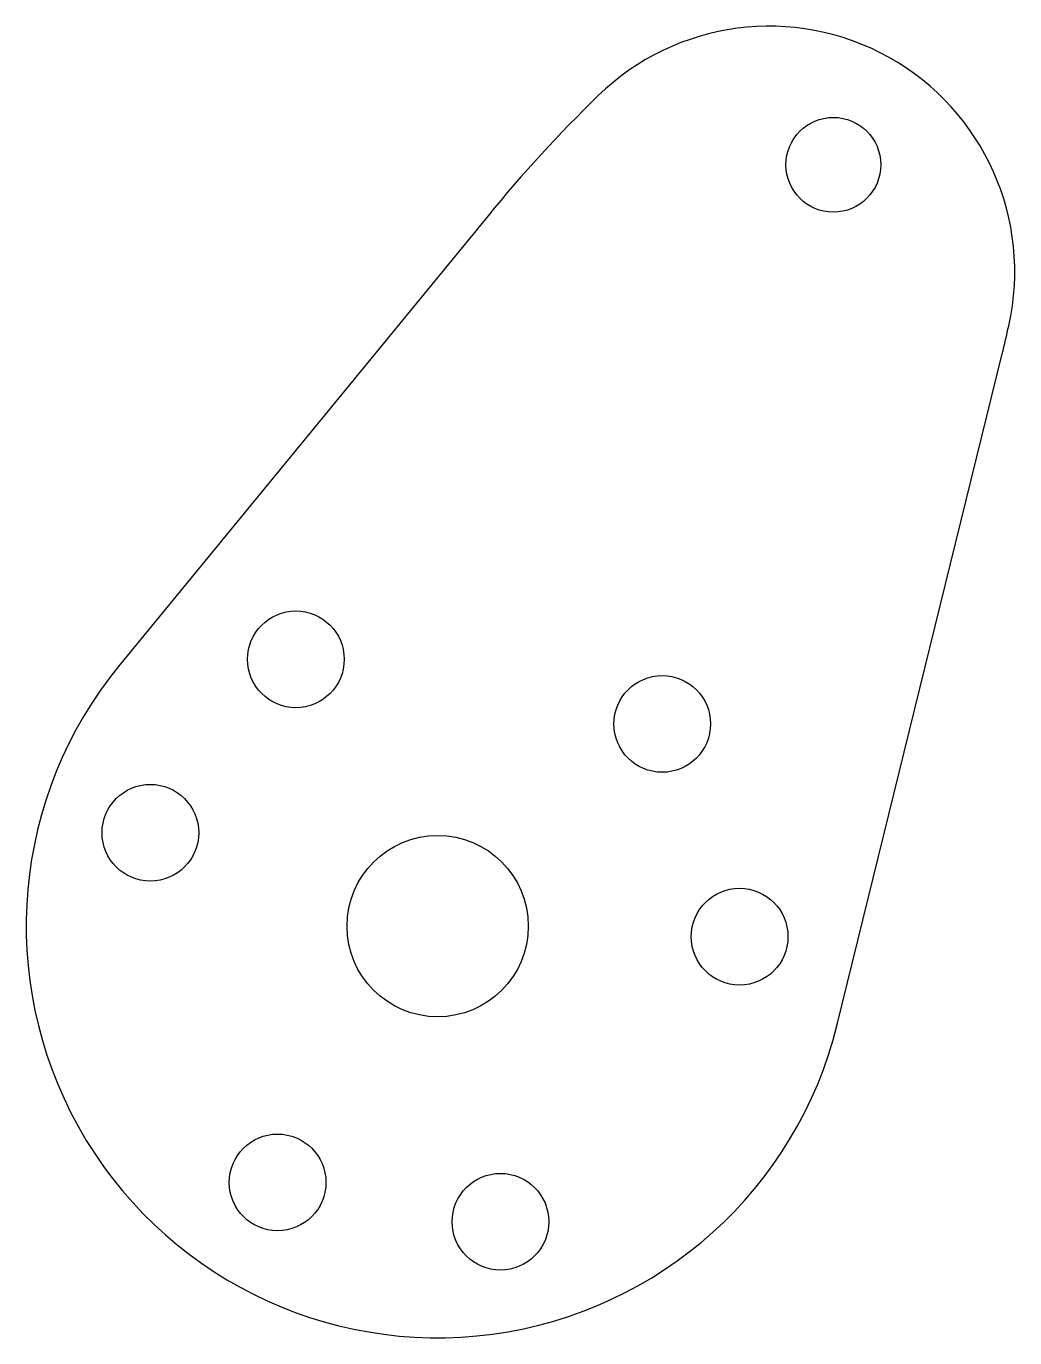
# Model space of a CAD drawing. Header units: inches. Extents: x -4.1 to -2.06, y 0.15 to 2.86.
import ezdxf

# ---------------------------------------------------------------- set-up
doc = ezdxf.new("R2010")
doc.units = ezdxf.units.IN
doc.layers.get('0').update_dxf_attribs({"linetype": 'CONTINUOUS'})

msp = doc.modelspace()

# ---------------------------------------------------------------- linework, layer by layer
msp.add_lwpolyline([(-2.0822, 2.1834, 0.004951), (-2.0685, 2.2415, 0.746271), (-2.9184, 2.717, 0.027927), (-3.1458, 2.4692), (-3.9082, 1.5398, 1.251954), (-2.4234, 0.7966)], format="xyb", close=True)
for centre, radius in [((-2.4314, 2.5745), 0.098), ((-3.5434, 1.5518), 0.1), ((-2.7855, 1.4182), 0.1), ((-3.8444, 1.1931), 0.1), ((-3.25, 1), 0.1875), ((-2.6254, 0.9782), 0.1), ((-3.5812, 0.47), 0.1), ((-3.1201, 0.3887), 0.1)]:
    msp.add_circle(centre, radius)

doc.saveas('drawing.dxf')
